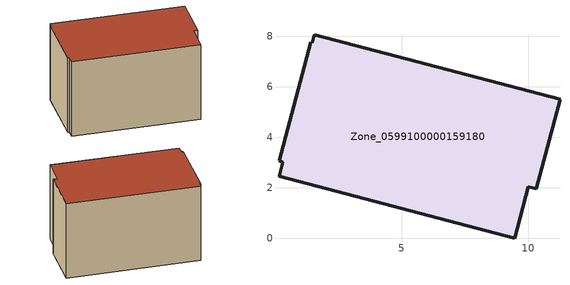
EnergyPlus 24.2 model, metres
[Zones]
Zone_0599100000159180
 floor ground (C_G): 1.54,8.06 11.26,5.5 10.33,1.96 10.01,2.04 9.47,0 0.14,2.46 0.28,3.02 0.15,3.07 1.4,7.76 1.46,7.75 z0
 wall outside (C_F): 10.01,2.04 10.33,1.96 11.26,5.5 1.54,8.06 1.46,7.75 1.4,7.76 0.15,3.07 0.28,3.02 0.14,2.46 9.47,0 10.01,2.04 z0:6.16
 roof outside (C_R): 11.26,5.5 1.54,8.06 1.46,7.75 1.4,7.76 0.15,3.07 0.28,3.02 0.14,2.46 9.47,0 10.01,2.04 10.33,1.96 z6.16
[BUILDING]
Pand.0599100000159180: North Axis=0; Terrain=City; Loads Convergence Tolerance Value=0.04; Temperature Convergence Tolerance Value=0.4; Solar Distribution=FullExterior; Maximum Number of Warmup Days=25; Minimum Number of Warmup Days=1
[Site:Location]
Rotterdam.The.Hague.AP_ZH_NLD Design_Conditions: Latitude=51.96; Longitude=4.45; Time Zone=1; Elevation=-4.5
[SITE:GROUNDTEMPERATURE:BUILDINGSURFACE]
18, 18, 18, 18, 18, 18, 18, 18, 18, 18, 18, 18
[MATERIAL] Thermal Absorptance=0.9; Solar Absorptance=0.7; Visible Absorptance=0.7
Name | Roughness | Thickness | Conductivity | Density | Specific Heat
G.TC.1946 | MediumSmooth | 0.15 | 1 | 540 | 1210
F.TC.1946 | Rough | 0.3 | 0.857143 | 1920 | 840
R.TC.1946 | MediumRough | 0.2 | 0.909091 | 1500 | 1000
[CONSTRUCTION]
C_G: G.TC.1946
C_F: F.TC.1946
C_R: R.TC.1946
[ZONE]
Zone_0599100000159180: Type=1; Multiplier=1; Ceiling Height=Autocalculate; Volume=Autocalculate; Floor Area=autocalculate; Part of Total Floor Area=Yes
[ZONEINFILTRATION:DESIGNFLOWRATE]
Infil_Zone_0599100000159180: Zone or ZoneList or Space or SpaceList=Zone_0599100000159180; Schedule=AlwaysOn; Design Flow Rate Calculation Method=Flow/Area; Flow Rate per Floor Area=0.003; Constant Term Coefficient=1; Temperature Term Coefficient=0; Velocity Term Coefficient=0; Velocity Squared Term Coefficient=0
[HVACTEMPLATE:ZONE:IDEALLOADSAIRSYSTEM]
Zone_0599100000159180: Maximum Heating Supply Air Temperature=50; Minimum Cooling Supply Air Temperature=13; Maximum Heating Supply Air Humidity Ratio=0.0156; Minimum Cooling Supply Air Humidity Ratio=0.0077; Heating Limit=NoLimit; Cooling Limit=NoLimit; Dehumidification Control Type=ConstantSensibleHeatRatio; Cooling Sensible Heat Ratio=0.7; Dehumidification Setpoint=60; Humidification Control Type=None; Humidification Setpoint=30; Outdoor Air Method=None; Outdoor Air Flow Rate per Person=0.00944; Outdoor Air Flow Rate per Zone Floor Area=0; Outdoor Air Flow Rate per Zone=0; Demand Controlled Ventilation Type=None; Outdoor Air Economizer Type=NoEconomizer; Heat Recovery Type=None; Sensible Heat Recovery Effectiveness=0.7; Latent Heat Recovery Effectiveness=0.65
[ZONECONTROL:THERMOSTAT]
ThermostatControl_Zone_0599100000159180: Zone or ZoneList=Zone_0599100000159180; Control Type Schedule=DualSetpointControlType; Control 1=Thermostat_Zone_0599100000159180; Temperature Difference Between Cutout And Setpoint=0
[THERMOSTATSETPOINT:DUALSETPOINT]
Thermostat_Zone_0599100000159180: Heating Setpoint Temperature Schedule=HeatingSetpoint_Zone_0599100000159180; Cooling Setpoint Temperature Schedule=CoolingSetpoint_Zone_0599100000159180
[SCHEDULE:COMPACT]
HeatingSetpoint_Zone_0599100000159180: Through: 12/31, For: AllDays, Until: 24:00, 21
CoolingSetpoint_Zone_0599100000159180: Through: 12/31, For: AllDays, Until: 24:00, 24
DualSetpointControlType: Through: 12/31, For: AllDays, Until: 24:00, 4
AlwaysOn: Through: 12/31, For: AllDays, Until: 24:00, 1
